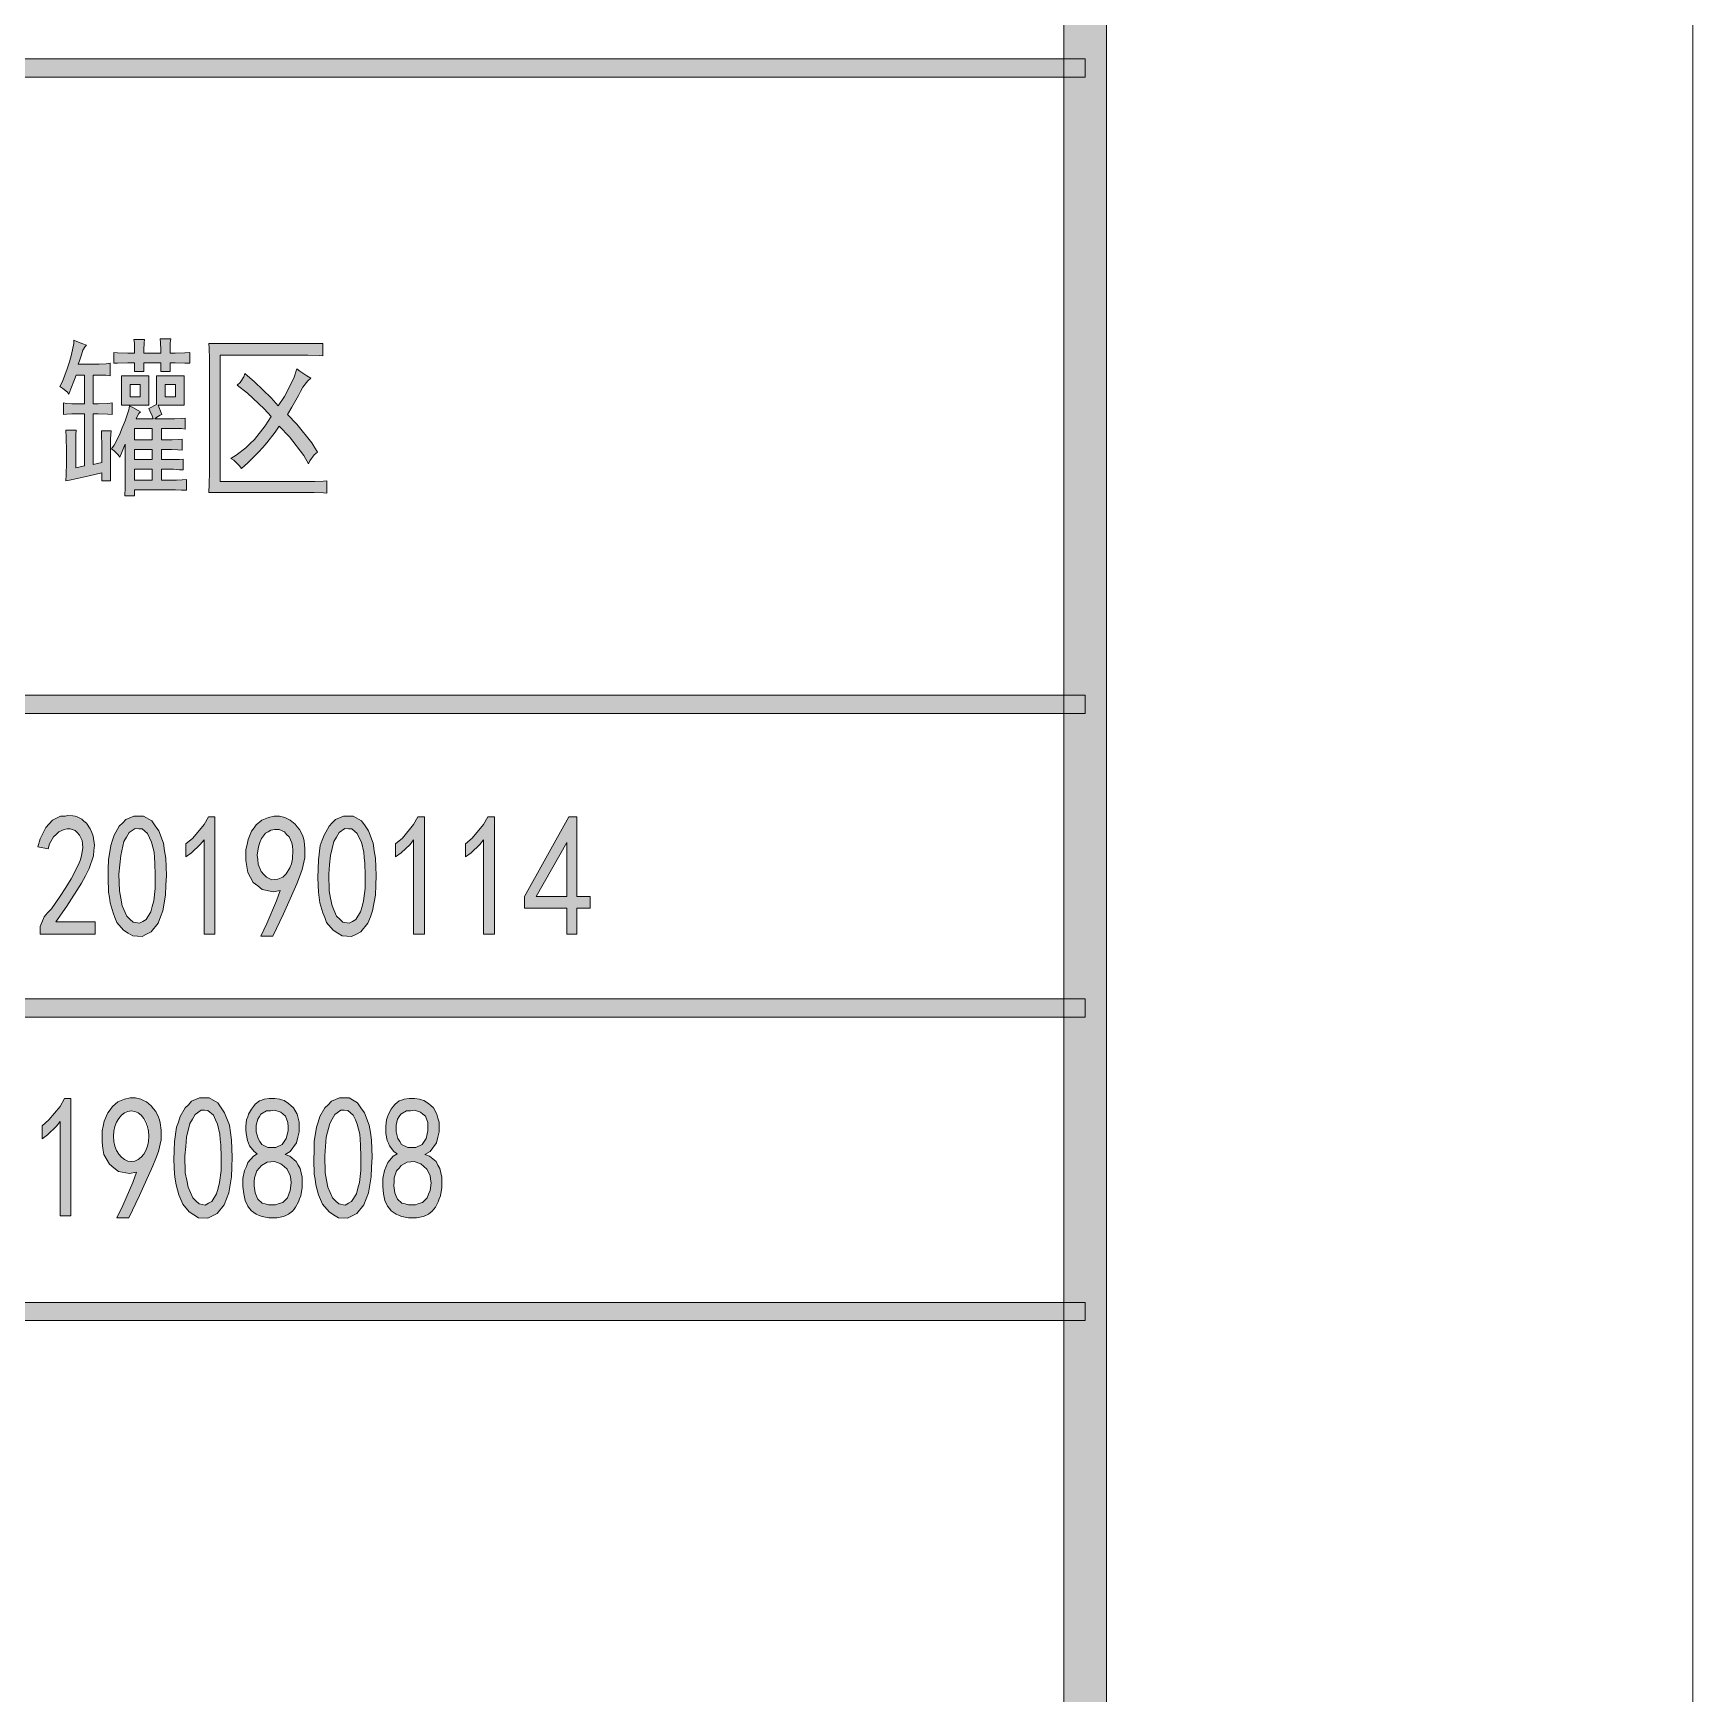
# Model space of a CAD drawing. Header units: millimetres. Extents: x 0 to 586, y 0 to 414.
# Drawn here: x 558.71 to 585.63, y 30.34 to 57.27 of the extents above; entities that cross this region are included whole.
import ezdxf

# ---------------------------------------------------------------- set-up
doc = ezdxf.new("R2010")
doc.units = ezdxf.units.MM

msp = doc.modelspace()

# ---------------------------------------------------------------- hatches: boundary and pattern name
h = msp.add_hatch(color=0)
h.dxf.hatch_style = 2
h.paths.add_polyline_path([(576.117861, 9.514417), (575.429944, 10.205861), (575.429944, 403.877639), (576.117861, 404.569083)])
h = msp.add_hatch(color=0)
h.dxf.hatch_style = 2
h.paths.add_polyline_path([(541.390417, 56.560861), (541.390417, 56.857194), (575.772139, 56.857194), (575.772139, 56.560861)])
h = msp.add_hatch(color=0)
h.dxf.hatch_style = 2
h.paths.add_polyline_path([(559.960639, 50.013306), (559.819528, 50.013306), (559.819528, 50.143833), (559.614917, 50.094444), (559.322111, 50.027417), (559.233917, 50.013306), (559.240972, 50.112083), (559.2445, 50.306111), (559.2445, 50.397833), (559.2445, 50.500139), (559.240972, 50.715333), (559.233917, 50.83175), (559.40325, 50.83175), (559.399722, 50.761194), (559.396194, 50.6095), (559.396194, 50.531889), (559.396194, 50.221444), (559.537306, 50.256722), (559.537306, 51.096333), (559.367972, 51.096333), (559.332694, 51.096333), (559.248028, 51.092806), (559.198639, 51.08575), (559.198639, 51.27625), (559.248028, 51.269194), (559.332694, 51.262139), (559.367972, 51.262139), (559.537306, 51.262139), (559.537306, 51.727806), (559.40325, 51.727806), (559.378556, 51.65725), (559.318583, 51.502028), (559.286833, 51.417361), (559.262139, 51.452639), (559.188056, 51.512611), (559.138667, 51.540833), (559.181, 51.621972), (559.258611, 51.826583), (559.293889, 51.943), (559.325639, 52.062944), (559.364444, 52.239333), (559.367972, 52.29225), (559.413833, 52.271083), (559.512611, 52.232278), (559.572583, 52.214639), (559.551417, 52.193472), (559.512611, 52.1335), (559.502028, 52.094694), (559.487917, 52.055889), (559.456167, 51.960639), (559.438528, 51.904194), (559.724278, 51.904194), (559.777194, 51.904194), (559.890083, 51.91125), (559.953583, 51.918306), (559.953583, 51.717222), (559.886556, 51.724278), (559.748972, 51.727806), (559.678417, 51.727806), (559.678417, 51.262139), (559.759556, 51.262139), (559.914778, 51.269194), (559.988861, 51.27625), (559.988861, 51.08575), (559.914778, 51.092806), (559.759556, 51.096333), (559.678417, 51.096333), (559.678417, 50.277889), (559.819528, 50.309639), (559.819528, 50.542472), (559.819528, 50.6095), (559.816, 50.747083), (559.812472, 50.821167), (559.971222, 50.821167), (559.960639, 50.697694)])
h = msp.add_hatch(color=0)
h.dxf.hatch_style = 2
h.paths.add_polyline_path([(560.937833, 52.316944), (560.930778, 52.253444), (560.92725, 52.137028), (560.92725, 52.084111), (561.008389, 52.084111), (561.167139, 52.087639), (561.248278, 52.094694), (561.248278, 51.918306), (561.167139, 51.921833), (561.008389, 51.928889), (560.92725, 51.928889), (560.92725, 51.78425), (560.775556, 51.78425), (560.775556, 51.928889), (560.503917, 51.928889), (560.503917, 51.78425), (560.352222, 51.78425), (560.352222, 51.928889), (560.239333, 51.928889), (560.073528, 51.921833), (560.013556, 51.918306), (560.013556, 52.094694), (560.073528, 52.087639), (560.239333, 52.084111), (560.352222, 52.084111), (560.352222, 52.137028), (560.348694, 52.249917), (560.341639, 52.306361), (560.510972, 52.306361), (560.507444, 52.249917), (560.503917, 52.137028), (560.503917, 52.084111), (560.775556, 52.084111), (560.775556, 52.137028), (560.772028, 52.253444), (560.7685, 52.316944)])
h = msp.add_hatch(color=0)
h.dxf.hatch_style = 2
h.paths.add_polyline_path([(563.407278, 52.03825), (563.343778, 52.045306), (563.163861, 52.048833), (563.0545, 52.048833), (561.742167, 52.048833), (561.742167, 49.999194), (563.188556, 49.999194), (563.27675, 49.999194), (563.417861, 50.00625), (563.470778, 50.013306), (563.470778, 49.812222), (563.414333, 49.819278), (563.262639, 49.822806), (563.170917, 49.822806), (561.555194, 49.822806), (561.56225, 49.956861), (561.565778, 50.150889), (561.565778, 50.210861), (561.565778, 51.893611), (561.565778, 51.988861), (561.56225, 52.161722), (561.555194, 52.239333), (563.407278, 52.239333)])
h = msp.add_hatch(color=0)
h.dxf.hatch_style = 2
h.paths.add_polyline_path([(562.140806, 51.7525), (562.296028, 51.618444), (562.567667, 51.357389), (562.680556, 51.230389), (562.782861, 51.378556), (562.934556, 51.678417), (562.983944, 51.830111), (563.033333, 51.791306), (563.146222, 51.713694), (563.21325, 51.674889), (563.163861, 51.636083), (563.079194, 51.53025), (563.043917, 51.463222), (563.008639, 51.396194), (562.902806, 51.209222), (562.83225, 51.08575), (562.983944, 50.930528), (563.227361, 50.627139), (563.319083, 50.475444), (563.266167, 50.433111), (563.192083, 50.337861), (563.170917, 50.288472), (563.096833, 50.422528), (562.864, 50.725917), (562.698194, 50.898778), (562.634694, 50.803528), (562.497111, 50.630667), (562.430083, 50.553056), (562.359528, 50.475444), (562.190194, 50.306111), (562.087889, 50.210861), (562.049083, 50.26025), (561.960889, 50.344917), (561.9115, 50.376667), (561.999694, 50.426056), (562.158444, 50.546), (562.229, 50.616556), (562.299556, 50.683583), (562.468889, 50.902306), (562.567667, 51.054), (562.454778, 51.181), (562.183139, 51.435), (562.017333, 51.562), (562.063194, 51.607861), (562.123167, 51.699583)])
h = msp.add_hatch(color=0)
h.paths.add_polyline_path([(559.978278, 50.531889), (560.020611, 50.588333), (560.105278, 50.757667), (560.151139, 50.870556), (560.200528, 50.983444), (560.256972, 51.163361), (560.271083, 51.230389), (560.320472, 51.202167), (560.408667, 51.152778), (560.447472, 51.131611), (560.422778, 51.103389), (560.3875, 51.046944), (560.376917, 51.018722), (560.652083, 51.018722), (560.634444, 51.064583), (560.599167, 51.145722), (560.581528, 51.184528), (560.705, 51.251556), (560.705, 51.717222), (561.156556, 51.717222), (561.156556, 51.240972), (560.733222, 51.240972), (560.793194, 51.08575), (560.7685, 51.075167), (560.712056, 51.043417), (560.680306, 51.018722), (560.955472, 51.018722), (560.997806, 51.018722), (561.110694, 51.025778), (561.174194, 51.029306), (561.174194, 50.852917), (561.110694, 50.859972), (560.997806, 50.8635), (560.955472, 50.8635), (560.786139, 50.8635), (560.786139, 50.676528), (560.920194, 50.676528), (560.962528, 50.676528), (561.064833, 50.683583), (561.121278, 50.687111), (561.121278, 50.510722), (561.050722, 50.51425), (560.948417, 50.521306), (560.920194, 50.521306), (560.786139, 50.521306), (560.786139, 50.3555), (560.937833, 50.3555), (560.980167, 50.3555), (561.082472, 50.359028), (561.138917, 50.366083), (561.138917, 50.189694), (561.082472, 50.193222), (560.980167, 50.200278), (560.937833, 50.200278), (560.786139, 50.200278), (560.786139, 50.023889), (561.008389, 50.023889), (561.029556, 50.023889), (561.121278, 50.027417), (561.191833, 50.034472), (561.191833, 49.858083), (561.110694, 49.861611), (561.015444, 49.868667), (560.352222, 49.868667), (560.352222, 49.769889), (560.193472, 49.769889), (560.197, 49.896889), (560.200528, 50.062694), (560.200528, 50.1015), (560.200528, 50.6095), (560.182889, 50.567167), (560.140556, 50.461333), (560.112333, 50.397833), (560.084111, 50.433111), (560.020611, 50.500139)])
h.paths.add_polyline_path([(560.634444, 50.676528), (560.634444, 50.8635), (560.352222, 50.8635), (560.352222, 50.676528)])
h.paths.add_polyline_path([(560.634444, 50.023889), (560.634444, 50.200278), (560.352222, 50.200278), (560.352222, 50.023889)])
h.paths.add_polyline_path([(560.634444, 50.3555), (560.634444, 50.521306), (560.352222, 50.521306), (560.352222, 50.3555)])
h.paths.add_polyline_path([(561.015444, 51.375028), (561.015444, 51.572583), (560.849639, 51.572583), (560.849639, 51.375028)])
h = msp.add_hatch(color=0)
h.paths.add_polyline_path([(560.581528, 51.240972), (560.140556, 51.240972), (560.140556, 51.717222), (560.581528, 51.717222)])
h.paths.add_polyline_path([(560.440417, 51.375028), (560.440417, 51.572583), (560.281667, 51.572583), (560.281667, 51.375028)])
h = msp.add_hatch(color=0)
h.dxf.hatch_style = 2
h.paths.add_polyline_path([(575.772139, 46.534917), (575.772139, 46.238583), (541.390417, 46.238583), (541.390417, 46.534917)])
h = msp.add_hatch(color=0)
h.dxf.hatch_style = 2
h.paths.add_polyline_path([(558.817639, 42.70375), (558.821167, 42.784889), (558.884667, 42.936583), (558.941111, 43.003611), (559.001083, 43.067111), (559.145722, 43.27525), (559.233917, 43.416361), (559.322111, 43.557472), (559.438528, 43.776194), (559.46675, 43.853806), (559.491444, 43.931417), (559.512611, 44.065472), (559.505556, 44.121917), (559.4985, 44.174833), (559.456167, 44.266556), (559.420889, 44.305361), (559.385611, 44.340639), (559.304472, 44.368861), (559.258611, 44.365333), (559.209222, 44.358278), (559.121028, 44.315944), (559.078694, 44.277139), (559.036361, 44.238333), (558.972861, 44.121917), (558.951694, 44.044306), (558.782361, 44.076056), (558.817639, 44.203056), (558.909361, 44.390028), (558.965806, 44.446472), (559.018722, 44.506444), (559.14925, 44.569944), (559.226861, 44.573472), (559.269194, 44.580528), (559.350333, 44.577), (559.385611, 44.569944), (559.420889, 44.562889), (559.494972, 44.524083), (559.53025, 44.492333), (559.569056, 44.460583), (559.632556, 44.368861), (559.65725, 44.308889), (559.678417, 44.248917), (559.699583, 44.10075), (559.692528, 44.016083), (559.685472, 43.931417), (559.614917, 43.723278), (559.554944, 43.606861), (559.491444, 43.486917), (559.251556, 43.112972), (559.075167, 42.858972), (559.713694, 42.858972), (559.713694, 42.657889), (558.817639, 42.657889)])
h = msp.add_hatch(color=0)
h.paths.add_polyline_path([(559.925361, 43.716222), (559.928889, 43.864389), (559.964167, 44.097222), (559.992389, 44.181889), (560.020611, 44.266556), (560.10175, 44.407667), (560.158194, 44.464111), (560.211111, 44.520556), (560.341639, 44.573472), (560.41925, 44.573472), (560.496861, 44.573472), (560.630917, 44.495861), (560.687361, 44.414722), (560.747333, 44.333583), (560.821417, 44.1325), (560.839056, 44.009028), (560.856694, 43.889083), (560.867278, 43.610389), (560.860222, 43.451639), (560.853167, 43.292889), (560.810833, 43.035361), (560.772028, 42.936583), (560.733222, 42.837806), (560.620333, 42.696694), (560.54625, 42.657889), (560.472167, 42.619083), (560.320472, 42.629667), (560.246389, 42.675528), (560.168778, 42.721389), (560.062944, 42.848389), (560.031194, 42.926), (560.002972, 43.003611), (559.957111, 43.165889), (559.943, 43.250556), (559.928889, 43.33875), (559.921833, 43.571583)])
h.paths.add_polyline_path([(560.112333, 43.78325), (560.098222, 43.631556), (560.108806, 43.359917), (560.129972, 43.239972), (560.151139, 43.120028), (560.225222, 42.950694), (560.274611, 42.901306), (560.327528, 42.851917), (560.429833, 42.834278), (560.48275, 42.8625), (560.539194, 42.89425), (560.613278, 43.017722), (560.637972, 43.105917), (560.662667, 43.197639), (560.687361, 43.398722), (560.687361, 43.504556), (560.687361, 43.613917), (560.680306, 43.811472), (560.67325, 43.899667), (560.669722, 43.987861), (560.627389, 44.150139), (560.595639, 44.220694), (560.560361, 44.29125), (560.472167, 44.368861), (560.41925, 44.368861), (560.362806, 44.372389), (560.264028, 44.305361), (560.221694, 44.231278), (560.179361, 44.160722), (560.126444, 43.934944)])
h = msp.add_hatch(color=0)
h.dxf.hatch_style = 2
h.paths.add_polyline_path([(561.477583, 44.188944), (561.417611, 44.114861), (561.272972, 43.977278), (561.184778, 43.91025), (561.184778, 44.121917), (561.294139, 44.213639), (561.477583, 44.435889), (561.548139, 44.562889), (561.653972, 44.562889), (561.653972, 42.657889), (561.477583, 42.657889)])
h = msp.add_hatch(color=0)
h.paths.add_polyline_path([(562.398333, 42.626139), (562.497111, 42.83075), (562.655861, 43.201167), (562.715833, 43.366972), (562.606472, 43.345806), (562.423028, 43.381083), (562.348944, 43.441056), (562.274861, 43.4975), (562.186667, 43.65625), (562.172556, 43.755028), (562.158444, 43.853806), (562.158444, 44.033722), (562.176083, 44.114861), (562.193722, 44.196), (562.250167, 44.330056), (562.288972, 44.382972), (562.32425, 44.432361), (562.415972, 44.509972), (562.468889, 44.531139), (562.521806, 44.552306), (562.617056, 44.573472), (562.659389, 44.573472), (562.701722, 44.573472), (562.786389, 44.552306), (562.83225, 44.531139), (562.878111, 44.509972), (562.955722, 44.442944), (562.991, 44.397083), (563.026278, 44.35475), (563.075667, 44.263028), (563.089778, 44.213639), (563.103889, 44.167778), (563.114472, 44.047833), (563.114472, 43.970222), (563.114472, 43.896139), (563.072139, 43.705639), (563.026278, 43.589222), (562.983944, 43.472806), (562.765222, 42.9895), (562.592361, 42.626139)])
h.paths.add_polyline_path([(562.348944, 43.867917), (562.356, 43.793833), (562.405389, 43.673889), (562.447722, 43.628028), (562.490056, 43.582167), (562.57825, 43.539833), (562.627639, 43.543361), (562.677028, 43.550417), (562.754639, 43.582167), (562.782861, 43.610389), (562.811083, 43.638611), (562.867528, 43.733861), (562.89575, 43.800889), (562.913389, 43.882028), (562.920444, 44.023139), (562.913389, 44.083111), (562.902806, 44.139556), (562.856944, 44.238333), (562.818139, 44.277139), (562.782861, 44.315944), (562.698194, 44.35475), (562.655861, 44.35475), (562.627639, 44.358278), (562.560611, 44.344167), (562.518278, 44.319472), (562.475944, 44.298306), (562.408917, 44.210111), (562.384222, 44.143083), (562.359528, 44.076056), (562.341889, 43.938472)])
h = msp.add_hatch(color=0)
h.paths.add_polyline_path([(563.329667, 43.716222), (563.333194, 43.864389), (563.364944, 44.097222), (563.396694, 44.181889), (563.424917, 44.266556), (563.506056, 44.407667), (563.558972, 44.464111), (563.611889, 44.520556), (563.742417, 44.573472), (563.820028, 44.573472), (563.897639, 44.573472), (564.031694, 44.495861), (564.091667, 44.414722), (564.148111, 44.333583), (564.222194, 44.1325), (564.239833, 44.009028), (564.257472, 43.889083), (564.271583, 43.610389), (564.264528, 43.451639), (564.257472, 43.292889), (564.211611, 43.035361), (564.176333, 42.936583), (564.137528, 42.837806), (564.024639, 42.696694), (563.950556, 42.657889), (563.872944, 42.619083), (563.72125, 42.629667), (563.647167, 42.675528), (563.573083, 42.721389), (563.46725, 42.848389), (563.4355, 42.926), (563.40375, 43.003611), (563.357889, 43.165889), (563.347306, 43.250556), (563.333194, 43.33875), (563.322611, 43.571583)])
h.paths.add_polyline_path([(563.513111, 43.78325), (563.502528, 43.631556), (563.509583, 43.359917), (563.53075, 43.239972), (563.555444, 43.120028), (563.626, 42.950694), (563.678917, 42.901306), (563.728306, 42.851917), (563.834139, 42.834278), (563.887056, 42.8625), (563.939972, 42.89425), (564.017583, 43.017722), (564.042278, 43.105917), (564.066972, 43.197639), (564.091667, 43.398722), (564.091667, 43.504556), (564.091667, 43.613917), (564.084611, 43.811472), (564.077556, 43.899667), (564.0705, 43.987861), (564.031694, 44.150139), (563.996417, 44.220694), (563.964667, 44.29125), (563.876472, 44.368861), (563.820028, 44.368861), (563.763583, 44.372389), (563.668333, 44.305361), (563.626, 44.231278), (563.583667, 44.160722), (563.527222, 43.934944)])
h = msp.add_hatch(color=0)
h.dxf.hatch_style = 2
h.paths.add_polyline_path([(564.878361, 44.188944), (564.821917, 44.114861), (564.67375, 43.977278), (564.585556, 43.91025), (564.585556, 44.121917), (564.698444, 44.213639), (564.878361, 44.435889), (564.948917, 44.562889), (565.05475, 44.562889), (565.05475, 42.657889), (564.878361, 42.657889)])
h = msp.add_hatch(color=0)
h.dxf.hatch_style = 2
h.paths.add_polyline_path([(566.014306, 44.188944), (565.954333, 44.114861), (565.809694, 43.977278), (565.7215, 43.91025), (565.7215, 44.121917), (565.830861, 44.213639), (566.014306, 44.435889), (566.084861, 44.562889), (566.190694, 44.562889), (566.190694, 42.657889), (566.014306, 42.657889)])
h = msp.add_hatch(color=0)
h.paths.add_polyline_path([(567.361917, 43.081222), (566.677528, 43.081222), (566.677528, 43.268194), (567.397194, 44.562889), (567.527722, 44.562889), (567.527722, 43.268194), (567.742917, 43.268194), (567.742917, 43.081222), (567.527722, 43.081222), (567.527722, 42.657889), (567.361917, 42.657889)])
h.paths.add_polyline_path([(567.361917, 43.268194), (567.361917, 44.143083), (566.8645, 43.268194)])
h = msp.add_hatch(color=0)
h.dxf.hatch_style = 2
h.paths.add_polyline_path([(575.772139, 41.610139), (575.772139, 41.313806), (541.390417, 41.313806), (541.390417, 41.610139)])
h = msp.add_hatch(color=0)
h.dxf.hatch_style = 2
h.paths.add_polyline_path([(559.142194, 39.616944), (559.08575, 39.542861), (558.937583, 39.405278), (558.849389, 39.33825), (558.849389, 39.549917), (558.962278, 39.645167), (559.142194, 39.863889), (559.21275, 39.994417), (559.318583, 39.994417), (559.318583, 38.089417), (559.142194, 38.089417)])
h = msp.add_hatch(color=0)
h.paths.add_polyline_path([(560.062944, 38.054139), (560.161722, 38.25875), (560.320472, 38.629167), (560.383972, 38.7985), (560.271083, 38.773806), (560.087639, 38.809083), (560.013556, 38.869056), (559.943, 38.9255), (559.854806, 39.08425), (559.837167, 39.183028), (559.823056, 39.285333), (559.823056, 39.46525), (559.840694, 39.542861), (559.858333, 39.624), (559.914778, 39.758056), (559.953583, 39.810972), (559.992389, 39.863889), (560.080583, 39.937972), (560.1335, 39.959139), (560.186417, 39.980306), (560.281667, 40.005), (560.324, 40.005), (560.366333, 40.005), (560.454528, 39.980306), (560.496861, 39.959139), (560.542722, 39.937972), (560.620333, 39.870944), (560.659139, 39.825083), (560.694417, 39.78275), (560.740278, 39.691028), (560.754389, 39.645167), (560.7685, 39.595778), (560.782611, 39.475833), (560.782611, 39.40175), (560.782611, 39.324139), (560.73675, 39.133639), (560.694417, 39.017222), (560.648556, 38.900806), (560.429833, 38.421028), (560.256972, 38.054139)])
h.paths.add_polyline_path([(560.013556, 39.295917), (560.020611, 39.221833), (560.07, 39.105417), (560.112333, 39.056028), (560.154667, 39.010167), (560.246389, 38.967833), (560.295778, 38.974889), (560.341639, 38.978417), (560.41925, 39.013694), (560.447472, 39.041917), (560.479222, 39.066611), (560.532139, 39.161861), (560.560361, 39.228889), (560.578, 39.313556), (560.585056, 39.454667), (560.578, 39.511111), (560.567417, 39.571083), (560.521556, 39.666333), (560.486278, 39.705139), (560.447472, 39.743944), (560.366333, 39.78275), (560.320472, 39.78275), (560.295778, 39.789806), (560.225222, 39.772167), (560.182889, 39.751), (560.140556, 39.726306), (560.073528, 39.638111), (560.048833, 39.571083), (560.027667, 39.504056), (560.010028, 39.366472)])
h = msp.add_hatch(color=0)
h.paths.add_polyline_path([(560.994278, 39.144222), (560.997806, 39.292389), (561.033083, 39.525222), (561.061306, 39.609889), (561.089528, 39.698083), (561.170667, 39.839194), (561.223583, 39.892111), (561.2765, 39.948556), (561.407028, 40.005), (561.484639, 40.005), (561.56225, 40.005), (561.699833, 39.923861), (561.756278, 39.842722), (561.812722, 39.761583), (561.890333, 39.5605), (561.907972, 39.440556), (561.925611, 39.317083), (561.936194, 39.038389), (561.929139, 38.879639), (561.922083, 38.720889), (561.87975, 38.463361), (561.840944, 38.364583), (561.802139, 38.265806), (561.68925, 38.128222), (561.615167, 38.089417), (561.537556, 38.050611), (561.389389, 38.057667), (561.311778, 38.103528), (561.237694, 38.152917), (561.131861, 38.276389), (561.100111, 38.354), (561.068361, 38.431611), (561.026028, 38.593889), (561.011917, 38.682083), (560.997806, 38.76675), (560.99075, 38.999583)])
h.paths.add_polyline_path([(561.18125, 39.21125), (561.167139, 39.059556), (561.174194, 38.787917), (561.198889, 38.667972), (561.220056, 38.551556), (561.294139, 38.382222), (561.343528, 38.332833), (561.396444, 38.283444), (561.49875, 38.262278), (561.551667, 38.294028), (561.604583, 38.32225), (561.682194, 38.445722), (561.706889, 38.537444), (561.731583, 38.629167), (561.756278, 38.826722), (561.756278, 38.936083), (561.756278, 39.041917), (561.749222, 39.239472), (561.742167, 39.327667), (561.735111, 39.415861), (561.696306, 39.578139), (561.664556, 39.648694), (561.629278, 39.722778), (561.541083, 39.796861), (561.484639, 39.800389), (561.431722, 39.800389), (561.332944, 39.733361), (561.290611, 39.659278), (561.248278, 39.588722), (561.191833, 39.362944)])
h = msp.add_hatch(color=0)
h.paths.add_polyline_path([(562.109056, 38.629167), (562.109056, 38.696194), (562.137278, 38.826722), (562.1655, 38.890222), (562.190194, 38.953722), (562.278389, 39.056028), (562.341889, 39.094833), (562.288972, 39.133639), (562.218417, 39.221833), (562.200778, 39.267694), (562.183139, 39.313556), (562.161972, 39.422917), (562.158444, 39.482889), (562.158444, 39.542861), (562.169028, 39.648694), (562.186667, 39.694556), (562.200778, 39.736889), (562.246639, 39.821556), (562.278389, 39.860361), (562.310139, 39.899167), (562.377167, 39.952083), (562.415972, 39.966194), (562.454778, 39.980306), (562.535917, 39.994417), (562.581778, 39.994417), (562.624111, 39.994417), (562.70525, 39.980306), (562.740528, 39.969722), (562.775806, 39.959139), (562.849889, 39.913278), (562.888694, 39.878), (562.931028, 39.839194), (562.987472, 39.736889), (563.005111, 39.673389), (563.02275, 39.606361), (563.02275, 39.451139), (563.001583, 39.362944), (562.980417, 39.27475), (562.878111, 39.133639), (562.793444, 39.08425), (562.867528, 39.056028), (562.973361, 38.971361), (563.005111, 38.911389), (563.036861, 38.854944), (563.068611, 38.713833), (563.068611, 38.629167), (563.068611, 38.548028), (563.047444, 38.413972), (563.026278, 38.364583), (563.008639, 38.315194), (562.962778, 38.230528), (562.938083, 38.198778), (562.913389, 38.167028), (562.849889, 38.114111), (562.807556, 38.092944), (562.765222, 38.075306), (562.659389, 38.054139), (562.592361, 38.054139), (562.528861, 38.054139), (562.4195, 38.075306), (562.373639, 38.092944), (562.32425, 38.114111), (562.246639, 38.170556), (562.218417, 38.209361), (562.186667, 38.248167), (562.144333, 38.339889), (562.13375, 38.392806), (562.123167, 38.445722), (562.109056, 38.565667)])
h.paths.add_polyline_path([(562.2925, 38.643278), (562.288972, 38.57625), (562.306611, 38.459833), (562.327778, 38.410444), (562.348944, 38.357528), (562.4195, 38.294028), (562.472417, 38.283444), (562.525333, 38.269333), (562.638222, 38.269333), (562.694667, 38.286972), (562.754639, 38.304611), (562.83225, 38.382222), (562.853417, 38.442194), (562.878111, 38.502167), (562.892222, 38.625639), (562.885167, 38.685611), (562.878111, 38.745583), (562.825194, 38.847889), (562.775806, 38.890222), (562.726417, 38.932556), (562.620583, 38.967833), (562.564139, 38.964306), (562.504167, 38.95725), (562.408917, 38.907861), (562.373639, 38.862), (562.334833, 38.819667), (562.296028, 38.706778)])
h.paths.add_polyline_path([(562.32425, 39.504056), (562.32425, 39.451139), (562.356, 39.345306), (562.384222, 39.295917), (562.415972, 39.246528), (562.51475, 39.197139), (562.581778, 39.197139), (562.645278, 39.197139), (562.747583, 39.246528), (562.779333, 39.295917), (562.811083, 39.345306), (562.842833, 39.46525), (562.842833, 39.532278), (562.839306, 39.602833), (562.8005, 39.705139), (562.761694, 39.736889), (562.722889, 39.772167), (562.620583, 39.800389), (562.557083, 39.793333), (562.493583, 39.789806), (562.401861, 39.740417), (562.377167, 39.698083), (562.348944, 39.659278), (562.32425, 39.5605)])
h = msp.add_hatch(color=0)
h.paths.add_polyline_path([(563.262639, 39.144222), (563.266167, 39.292389), (563.301444, 39.525222), (563.329667, 39.609889), (563.357889, 39.698083), (563.439028, 39.839194), (563.491944, 39.892111), (563.544861, 39.948556), (563.675389, 40.005), (563.753, 40.005), (563.830611, 40.005), (563.968194, 39.923861), (564.024639, 39.842722), (564.081083, 39.761583), (564.158694, 39.5605), (564.176333, 39.440556), (564.193972, 39.317083), (564.204556, 39.038389), (564.1975, 38.879639), (564.190444, 38.720889), (564.148111, 38.463361), (564.109306, 38.364583), (564.0705, 38.265806), (563.957611, 38.128222), (563.883528, 38.089417), (563.805917, 38.050611), (563.65775, 38.057667), (563.580139, 38.103528), (563.506056, 38.152917), (563.400222, 38.276389), (563.368472, 38.354), (563.336722, 38.431611), (563.294389, 38.593889), (563.280278, 38.682083), (563.266167, 38.76675), (563.259111, 38.999583)])
h.paths.add_polyline_path([(563.449611, 39.21125), (563.4355, 39.059556), (563.442556, 38.787917), (563.46725, 38.667972), (563.488417, 38.551556), (563.5625, 38.382222), (563.611889, 38.332833), (563.664806, 38.283444), (563.767111, 38.262278), (563.820028, 38.294028), (563.872944, 38.32225), (563.950556, 38.445722), (563.97525, 38.537444), (563.999944, 38.629167), (564.024639, 38.826722), (564.024639, 38.936083), (564.024639, 39.041917), (564.017583, 39.239472), (564.010528, 39.327667), (564.003472, 39.415861), (563.964667, 39.578139), (563.932917, 39.648694), (563.897639, 39.722778), (563.809444, 39.796861), (563.753, 39.800389), (563.700083, 39.800389), (563.601306, 39.733361), (563.558972, 39.659278), (563.516639, 39.588722), (563.460194, 39.362944)])
h = msp.add_hatch(color=0)
h.paths.add_polyline_path([(564.377417, 38.629167), (564.377417, 38.696194), (564.405639, 38.826722), (564.433861, 38.890222), (564.458556, 38.953722), (564.54675, 39.056028), (564.61025, 39.094833), (564.557333, 39.133639), (564.486778, 39.221833), (564.469139, 39.267694), (564.4515, 39.313556), (564.430333, 39.422917), (564.426806, 39.482889), (564.426806, 39.542861), (564.437389, 39.648694), (564.455028, 39.694556), (564.469139, 39.736889), (564.515, 39.821556), (564.54675, 39.860361), (564.5785, 39.899167), (564.645528, 39.952083), (564.684333, 39.966194), (564.723139, 39.980306), (564.804278, 39.994417), (564.850139, 39.994417), (564.892472, 39.994417), (564.973611, 39.980306), (565.008889, 39.969722), (565.044167, 39.959139), (565.11825, 39.913278), (565.157056, 39.878), (565.199389, 39.839194), (565.255833, 39.736889), (565.273472, 39.673389), (565.291111, 39.606361), (565.291111, 39.451139), (565.269944, 39.362944), (565.248778, 39.27475), (565.146472, 39.133639), (565.061806, 39.08425), (565.135889, 39.056028), (565.241722, 38.971361), (565.273472, 38.911389), (565.305222, 38.854944), (565.336972, 38.713833), (565.336972, 38.629167), (565.336972, 38.548028), (565.315806, 38.413972), (565.294639, 38.364583), (565.277, 38.315194), (565.231139, 38.230528), (565.206444, 38.198778), (565.18175, 38.167028), (565.11825, 38.114111), (565.075917, 38.092944), (565.033583, 38.075306), (564.92775, 38.054139), (564.860722, 38.054139), (564.797222, 38.054139), (564.687861, 38.075306), (564.642, 38.092944), (564.592611, 38.114111), (564.515, 38.170556), (564.486778, 38.209361), (564.455028, 38.248167), (564.412694, 38.339889), (564.402111, 38.392806), (564.391528, 38.445722), (564.377417, 38.565667)])
h.paths.add_polyline_path([(564.560861, 38.643278), (564.557333, 38.57625), (564.574972, 38.459833), (564.596139, 38.410444), (564.617306, 38.357528), (564.687861, 38.294028), (564.740778, 38.283444), (564.797222, 38.269333), (564.906583, 38.269333), (564.963028, 38.286972), (565.023, 38.304611), (565.100611, 38.382222), (565.121778, 38.442194), (565.146472, 38.502167), (565.160583, 38.625639), (565.153528, 38.685611), (565.146472, 38.745583), (565.093556, 38.847889), (565.044167, 38.890222), (564.994778, 38.932556), (564.888944, 38.967833), (564.8325, 38.964306), (564.772528, 38.95725), (564.677278, 38.907861), (564.642, 38.862), (564.603194, 38.819667), (564.564389, 38.706778)])
h.paths.add_polyline_path([(564.592611, 39.504056), (564.592611, 39.451139), (564.624361, 39.345306), (564.652583, 39.295917), (564.684333, 39.246528), (564.783111, 39.197139), (564.850139, 39.197139), (564.913639, 39.197139), (565.015944, 39.246528), (565.047694, 39.295917), (565.082972, 39.345306), (565.111194, 39.46525), (565.111194, 39.532278), (565.107667, 39.602833), (565.068861, 39.705139), (565.030056, 39.736889), (564.99125, 39.772167), (564.892472, 39.800389), (564.825444, 39.793333), (564.761944, 39.789806), (564.670222, 39.740417), (564.645528, 39.698083), (564.617306, 39.659278), (564.592611, 39.5605)])
h = msp.add_hatch(color=0)
h.dxf.hatch_style = 2
h.paths.add_polyline_path([(575.772139, 36.681833), (575.772139, 36.389028), (541.390417, 36.389028), (541.390417, 36.681833)])

# ---------------------------------------------------------------- linework, layer by layer
at = {"color": 0, "lineweight": 0}
for points in [[(0, 0), (585.632278, 0), (585.632278, 414.0835), (0, 414.0835)], [(576.117861, 9.514417), (575.429944, 10.205861), (575.429944, 403.877639), (576.117861, 404.569083)], [(541.390417, 56.560861), (541.390417, 56.857194), (575.772139, 56.857194), (575.772139, 56.560861)], [(559.960639, 50.013306), (559.819528, 50.013306), (559.819528, 50.143833), (559.614917, 50.094444), (559.322111, 50.027417), (559.233917, 50.013306), (559.240972, 50.112083), (559.2445, 50.306111), (559.2445, 50.397833), (559.2445, 50.500139), (559.240972, 50.715333), (559.233917, 50.83175), (559.40325, 50.83175), (559.399722, 50.761194), (559.396194, 50.6095), (559.396194, 50.531889), (559.396194, 50.221444), (559.537306, 50.256722), (559.537306, 51.096333), (559.367972, 51.096333), (559.332694, 51.096333), (559.248028, 51.092806), (559.198639, 51.08575), (559.198639, 51.27625), (559.248028, 51.269194), (559.332694, 51.262139), (559.367972, 51.262139), (559.537306, 51.262139), (559.537306, 51.727806), (559.40325, 51.727806), (559.378556, 51.65725), (559.318583, 51.502028), (559.286833, 51.417361), (559.262139, 51.452639), (559.188056, 51.512611), (559.138667, 51.540833), (559.181, 51.621972), (559.258611, 51.826583), (559.293889, 51.943), (559.325639, 52.062944), (559.364444, 52.239333), (559.367972, 52.29225), (559.413833, 52.271083), (559.512611, 52.232278), (559.572583, 52.214639), (559.551417, 52.193472), (559.512611, 52.1335), (559.502028, 52.094694), (559.487917, 52.055889), (559.456167, 51.960639), (559.438528, 51.904194), (559.724278, 51.904194), (559.777194, 51.904194), (559.890083, 51.91125), (559.953583, 51.918306), (559.953583, 51.717222), (559.886556, 51.724278), (559.748972, 51.727806), (559.678417, 51.727806), (559.678417, 51.262139), (559.759556, 51.262139), (559.914778, 51.269194), (559.988861, 51.27625), (559.988861, 51.08575), (559.914778, 51.092806), (559.759556, 51.096333), (559.678417, 51.096333), (559.678417, 50.277889), (559.819528, 50.309639), (559.819528, 50.542472), (559.819528, 50.6095), (559.816, 50.747083), (559.812472, 50.821167), (559.971222, 50.821167), (559.960639, 50.697694)], [(560.937833, 52.316944), (560.930778, 52.253444), (560.92725, 52.137028), (560.92725, 52.084111), (561.008389, 52.084111), (561.167139, 52.087639), (561.248278, 52.094694), (561.248278, 51.918306), (561.167139, 51.921833), (561.008389, 51.928889), (560.92725, 51.928889), (560.92725, 51.78425), (560.775556, 51.78425), (560.775556, 51.928889), (560.503917, 51.928889), (560.503917, 51.78425), (560.352222, 51.78425), (560.352222, 51.928889), (560.239333, 51.928889), (560.073528, 51.921833), (560.013556, 51.918306), (560.013556, 52.094694), (560.073528, 52.087639), (560.239333, 52.084111), (560.352222, 52.084111), (560.352222, 52.137028), (560.348694, 52.249917), (560.341639, 52.306361), (560.510972, 52.306361), (560.507444, 52.249917), (560.503917, 52.137028), (560.503917, 52.084111), (560.775556, 52.084111), (560.775556, 52.137028), (560.772028, 52.253444), (560.7685, 52.316944)], [(563.407278, 52.03825), (563.343778, 52.045306), (563.163861, 52.048833), (563.0545, 52.048833), (561.742167, 52.048833), (561.742167, 49.999194), (563.188556, 49.999194), (563.27675, 49.999194), (563.417861, 50.00625), (563.470778, 50.013306), (563.470778, 49.812222), (563.414333, 49.819278), (563.262639, 49.822806), (563.170917, 49.822806), (561.555194, 49.822806), (561.56225, 49.956861), (561.565778, 50.150889), (561.565778, 50.210861), (561.565778, 51.893611), (561.565778, 51.988861), (561.56225, 52.161722), (561.555194, 52.239333), (563.407278, 52.239333)], [(562.140806, 51.7525), (562.296028, 51.618444), (562.567667, 51.357389), (562.680556, 51.230389), (562.782861, 51.378556), (562.934556, 51.678417), (562.983944, 51.830111), (563.033333, 51.791306), (563.146222, 51.713694), (563.21325, 51.674889), (563.163861, 51.636083), (563.079194, 51.53025), (563.043917, 51.463222), (563.008639, 51.396194), (562.902806, 51.209222), (562.83225, 51.08575), (562.983944, 50.930528), (563.227361, 50.627139), (563.319083, 50.475444), (563.266167, 50.433111), (563.192083, 50.337861), (563.170917, 50.288472), (563.096833, 50.422528), (562.864, 50.725917), (562.698194, 50.898778), (562.634694, 50.803528), (562.497111, 50.630667), (562.430083, 50.553056), (562.359528, 50.475444), (562.190194, 50.306111), (562.087889, 50.210861), (562.049083, 50.26025), (561.960889, 50.344917), (561.9115, 50.376667), (561.999694, 50.426056), (562.158444, 50.546), (562.229, 50.616556), (562.299556, 50.683583), (562.468889, 50.902306), (562.567667, 51.054), (562.454778, 51.181), (562.183139, 51.435), (562.017333, 51.562), (562.063194, 51.607861), (562.123167, 51.699583)], [(559.978278, 50.531889), (560.020611, 50.588333), (560.105278, 50.757667), (560.151139, 50.870556), (560.200528, 50.983444), (560.256972, 51.163361), (560.271083, 51.230389), (560.320472, 51.202167), (560.408667, 51.152778), (560.447472, 51.131611), (560.422778, 51.103389), (560.3875, 51.046944), (560.376917, 51.018722), (560.652083, 51.018722), (560.634444, 51.064583), (560.599167, 51.145722), (560.581528, 51.184528), (560.705, 51.251556), (560.705, 51.717222), (561.156556, 51.717222), (561.156556, 51.240972), (560.733222, 51.240972), (560.793194, 51.08575), (560.7685, 51.075167), (560.712056, 51.043417), (560.680306, 51.018722), (560.955472, 51.018722), (560.997806, 51.018722), (561.110694, 51.025778), (561.174194, 51.029306), (561.174194, 50.852917), (561.110694, 50.859972), (560.997806, 50.8635), (560.955472, 50.8635), (560.786139, 50.8635), (560.786139, 50.676528), (560.920194, 50.676528), (560.962528, 50.676528), (561.064833, 50.683583), (561.121278, 50.687111), (561.121278, 50.510722), (561.050722, 50.51425), (560.948417, 50.521306), (560.920194, 50.521306), (560.786139, 50.521306), (560.786139, 50.3555), (560.937833, 50.3555), (560.980167, 50.3555), (561.082472, 50.359028), (561.138917, 50.366083), (561.138917, 50.189694), (561.082472, 50.193222), (560.980167, 50.200278), (560.937833, 50.200278), (560.786139, 50.200278), (560.786139, 50.023889), (561.008389, 50.023889), (561.029556, 50.023889), (561.121278, 50.027417), (561.191833, 50.034472), (561.191833, 49.858083), (561.110694, 49.861611), (561.015444, 49.868667), (560.352222, 49.868667), (560.352222, 49.769889), (560.193472, 49.769889), (560.197, 49.896889), (560.200528, 50.062694), (560.200528, 50.1015), (560.200528, 50.6095), (560.182889, 50.567167), (560.140556, 50.461333), (560.112333, 50.397833), (560.084111, 50.433111), (560.020611, 50.500139)], [(560.581528, 51.240972), (560.140556, 51.240972), (560.140556, 51.717222), (560.581528, 51.717222)], [(560.440417, 51.375028), (560.440417, 51.572583), (560.281667, 51.572583), (560.281667, 51.375028)], [(561.015444, 51.375028), (561.015444, 51.572583), (560.849639, 51.572583), (560.849639, 51.375028)], [(560.634444, 50.676528), (560.634444, 50.8635), (560.352222, 50.8635), (560.352222, 50.676528)], [(560.634444, 50.3555), (560.634444, 50.521306), (560.352222, 50.521306), (560.352222, 50.3555)], [(560.634444, 50.023889), (560.634444, 50.200278), (560.352222, 50.200278), (560.352222, 50.023889)], [(575.772139, 46.534917), (575.772139, 46.238583), (541.390417, 46.238583), (541.390417, 46.534917)], [(558.817639, 42.70375), (558.821167, 42.784889), (558.884667, 42.936583), (558.941111, 43.003611), (559.001083, 43.067111), (559.145722, 43.27525), (559.233917, 43.416361), (559.322111, 43.557472), (559.438528, 43.776194), (559.46675, 43.853806), (559.491444, 43.931417), (559.512611, 44.065472), (559.505556, 44.121917), (559.4985, 44.174833), (559.456167, 44.266556), (559.420889, 44.305361), (559.385611, 44.340639), (559.304472, 44.368861), (559.258611, 44.365333), (559.209222, 44.358278), (559.121028, 44.315944), (559.078694, 44.277139), (559.036361, 44.238333), (558.972861, 44.121917), (558.951694, 44.044306), (558.782361, 44.076056), (558.817639, 44.203056), (558.909361, 44.390028), (558.965806, 44.446472), (559.018722, 44.506444), (559.14925, 44.569944), (559.226861, 44.573472), (559.269194, 44.580528), (559.350333, 44.577), (559.385611, 44.569944), (559.420889, 44.562889), (559.494972, 44.524083), (559.53025, 44.492333), (559.569056, 44.460583), (559.632556, 44.368861), (559.65725, 44.308889), (559.678417, 44.248917), (559.699583, 44.10075), (559.692528, 44.016083), (559.685472, 43.931417), (559.614917, 43.723278), (559.554944, 43.606861), (559.491444, 43.486917), (559.251556, 43.112972), (559.075167, 42.858972), (559.713694, 42.858972), (559.713694, 42.657889), (558.817639, 42.657889)], [(559.925361, 43.716222), (559.928889, 43.864389), (559.964167, 44.097222), (559.992389, 44.181889), (560.020611, 44.266556), (560.10175, 44.407667), (560.158194, 44.464111), (560.211111, 44.520556), (560.341639, 44.573472), (560.41925, 44.573472), (560.496861, 44.573472), (560.630917, 44.495861), (560.687361, 44.414722), (560.747333, 44.333583), (560.821417, 44.1325), (560.839056, 44.009028), (560.856694, 43.889083), (560.867278, 43.610389), (560.860222, 43.451639), (560.853167, 43.292889), (560.810833, 43.035361), (560.772028, 42.936583), (560.733222, 42.837806), (560.620333, 42.696694), (560.54625, 42.657889), (560.472167, 42.619083), (560.320472, 42.629667), (560.246389, 42.675528), (560.168778, 42.721389), (560.062944, 42.848389), (560.031194, 42.926), (560.002972, 43.003611), (559.957111, 43.165889), (559.943, 43.250556), (559.928889, 43.33875), (559.921833, 43.571583)], [(561.477583, 44.188944), (561.417611, 44.114861), (561.272972, 43.977278), (561.184778, 43.91025), (561.184778, 44.121917), (561.294139, 44.213639), (561.477583, 44.435889), (561.548139, 44.562889), (561.653972, 44.562889), (561.653972, 42.657889), (561.477583, 42.657889)], [(562.398333, 42.626139), (562.497111, 42.83075), (562.655861, 43.201167), (562.715833, 43.366972), (562.606472, 43.345806), (562.423028, 43.381083), (562.348944, 43.441056), (562.274861, 43.4975), (562.186667, 43.65625), (562.172556, 43.755028), (562.158444, 43.853806), (562.158444, 44.033722), (562.176083, 44.114861), (562.193722, 44.196), (562.250167, 44.330056), (562.288972, 44.382972), (562.32425, 44.432361), (562.415972, 44.509972), (562.468889, 44.531139), (562.521806, 44.552306), (562.617056, 44.573472), (562.659389, 44.573472), (562.701722, 44.573472), (562.786389, 44.552306), (562.83225, 44.531139), (562.878111, 44.509972), (562.955722, 44.442944), (562.991, 44.397083), (563.026278, 44.35475), (563.075667, 44.263028), (563.089778, 44.213639), (563.103889, 44.167778), (563.114472, 44.047833), (563.114472, 43.970222), (563.114472, 43.896139), (563.072139, 43.705639), (563.026278, 43.589222), (562.983944, 43.472806), (562.765222, 42.9895), (562.592361, 42.626139)], [(563.329667, 43.716222), (563.333194, 43.864389), (563.364944, 44.097222), (563.396694, 44.181889), (563.424917, 44.266556), (563.506056, 44.407667), (563.558972, 44.464111), (563.611889, 44.520556), (563.742417, 44.573472), (563.820028, 44.573472), (563.897639, 44.573472), (564.031694, 44.495861), (564.091667, 44.414722), (564.148111, 44.333583), (564.222194, 44.1325), (564.239833, 44.009028), (564.257472, 43.889083), (564.271583, 43.610389), (564.264528, 43.451639), (564.257472, 43.292889), (564.211611, 43.035361), (564.176333, 42.936583), (564.137528, 42.837806), (564.024639, 42.696694), (563.950556, 42.657889), (563.872944, 42.619083), (563.72125, 42.629667), (563.647167, 42.675528), (563.573083, 42.721389), (563.46725, 42.848389), (563.4355, 42.926), (563.40375, 43.003611), (563.357889, 43.165889), (563.347306, 43.250556), (563.333194, 43.33875), (563.322611, 43.571583)], [(564.878361, 44.188944), (564.821917, 44.114861), (564.67375, 43.977278), (564.585556, 43.91025), (564.585556, 44.121917), (564.698444, 44.213639), (564.878361, 44.435889), (564.948917, 44.562889), (565.05475, 44.562889), (565.05475, 42.657889), (564.878361, 42.657889)], [(566.014306, 44.188944), (565.954333, 44.114861), (565.809694, 43.977278), (565.7215, 43.91025), (565.7215, 44.121917), (565.830861, 44.213639), (566.014306, 44.435889), (566.084861, 44.562889), (566.190694, 44.562889), (566.190694, 42.657889), (566.014306, 42.657889)], [(567.361917, 43.081222), (566.677528, 43.081222), (566.677528, 43.268194), (567.397194, 44.562889), (567.527722, 44.562889), (567.527722, 43.268194), (567.742917, 43.268194), (567.742917, 43.081222), (567.527722, 43.081222), (567.527722, 42.657889), (567.361917, 42.657889)], [(560.112333, 43.78325), (560.098222, 43.631556), (560.108806, 43.359917), (560.129972, 43.239972), (560.151139, 43.120028), (560.225222, 42.950694), (560.274611, 42.901306), (560.327528, 42.851917), (560.429833, 42.834278), (560.48275, 42.8625), (560.539194, 42.89425), (560.613278, 43.017722), (560.637972, 43.105917), (560.662667, 43.197639), (560.687361, 43.398722), (560.687361, 43.504556), (560.687361, 43.613917), (560.680306, 43.811472), (560.67325, 43.899667), (560.669722, 43.987861), (560.627389, 44.150139), (560.595639, 44.220694), (560.560361, 44.29125), (560.472167, 44.368861), (560.41925, 44.368861), (560.362806, 44.372389), (560.264028, 44.305361), (560.221694, 44.231278), (560.179361, 44.160722), (560.126444, 43.934944)], [(562.348944, 43.867917), (562.356, 43.793833), (562.405389, 43.673889), (562.447722, 43.628028), (562.490056, 43.582167), (562.57825, 43.539833), (562.627639, 43.543361), (562.677028, 43.550417), (562.754639, 43.582167), (562.782861, 43.610389), (562.811083, 43.638611), (562.867528, 43.733861), (562.89575, 43.800889), (562.913389, 43.882028), (562.920444, 44.023139), (562.913389, 44.083111), (562.902806, 44.139556), (562.856944, 44.238333), (562.818139, 44.277139), (562.782861, 44.315944), (562.698194, 44.35475), (562.655861, 44.35475), (562.627639, 44.358278), (562.560611, 44.344167), (562.518278, 44.319472), (562.475944, 44.298306), (562.408917, 44.210111), (562.384222, 44.143083), (562.359528, 44.076056), (562.341889, 43.938472)], [(563.513111, 43.78325), (563.502528, 43.631556), (563.509583, 43.359917), (563.53075, 43.239972), (563.555444, 43.120028), (563.626, 42.950694), (563.678917, 42.901306), (563.728306, 42.851917), (563.834139, 42.834278), (563.887056, 42.8625), (563.939972, 42.89425), (564.017583, 43.017722), (564.042278, 43.105917), (564.066972, 43.197639), (564.091667, 43.398722), (564.091667, 43.504556), (564.091667, 43.613917), (564.084611, 43.811472), (564.077556, 43.899667), (564.0705, 43.987861), (564.031694, 44.150139), (563.996417, 44.220694), (563.964667, 44.29125), (563.876472, 44.368861), (563.820028, 44.368861), (563.763583, 44.372389), (563.668333, 44.305361), (563.626, 44.231278), (563.583667, 44.160722), (563.527222, 43.934944)], [(567.361917, 43.268194), (567.361917, 44.143083), (566.8645, 43.268194)], [(575.772139, 41.610139), (575.772139, 41.313806), (541.390417, 41.313806), (541.390417, 41.610139)], [(559.142194, 39.616944), (559.08575, 39.542861), (558.937583, 39.405278), (558.849389, 39.33825), (558.849389, 39.549917), (558.962278, 39.645167), (559.142194, 39.863889), (559.21275, 39.994417), (559.318583, 39.994417), (559.318583, 38.089417), (559.142194, 38.089417)], [(560.062944, 38.054139), (560.161722, 38.25875), (560.320472, 38.629167), (560.383972, 38.7985), (560.271083, 38.773806), (560.087639, 38.809083), (560.013556, 38.869056), (559.943, 38.9255), (559.854806, 39.08425), (559.837167, 39.183028), (559.823056, 39.285333), (559.823056, 39.46525), (559.840694, 39.542861), (559.858333, 39.624), (559.914778, 39.758056), (559.953583, 39.810972), (559.992389, 39.863889), (560.080583, 39.937972), (560.1335, 39.959139), (560.186417, 39.980306), (560.281667, 40.005), (560.324, 40.005), (560.366333, 40.005), (560.454528, 39.980306), (560.496861, 39.959139), (560.542722, 39.937972), (560.620333, 39.870944), (560.659139, 39.825083), (560.694417, 39.78275), (560.740278, 39.691028), (560.754389, 39.645167), (560.7685, 39.595778), (560.782611, 39.475833), (560.782611, 39.40175), (560.782611, 39.324139), (560.73675, 39.133639), (560.694417, 39.017222), (560.648556, 38.900806), (560.429833, 38.421028), (560.256972, 38.054139)], [(560.994278, 39.144222), (560.997806, 39.292389), (561.033083, 39.525222), (561.061306, 39.609889), (561.089528, 39.698083), (561.170667, 39.839194), (561.223583, 39.892111), (561.2765, 39.948556), (561.407028, 40.005), (561.484639, 40.005), (561.56225, 40.005), (561.699833, 39.923861), (561.756278, 39.842722), (561.812722, 39.761583), (561.890333, 39.5605), (561.907972, 39.440556), (561.925611, 39.317083), (561.936194, 39.038389), (561.929139, 38.879639), (561.922083, 38.720889), (561.87975, 38.463361), (561.840944, 38.364583), (561.802139, 38.265806), (561.68925, 38.128222), (561.615167, 38.089417), (561.537556, 38.050611), (561.389389, 38.057667), (561.311778, 38.103528), (561.237694, 38.152917), (561.131861, 38.276389), (561.100111, 38.354), (561.068361, 38.431611), (561.026028, 38.593889), (561.011917, 38.682083), (560.997806, 38.76675), (560.99075, 38.999583)], [(562.109056, 38.629167), (562.109056, 38.696194), (562.137278, 38.826722), (562.1655, 38.890222), (562.190194, 38.953722), (562.278389, 39.056028), (562.341889, 39.094833), (562.288972, 39.133639), (562.218417, 39.221833), (562.200778, 39.267694), (562.183139, 39.313556), (562.161972, 39.422917), (562.158444, 39.482889), (562.158444, 39.542861), (562.169028, 39.648694), (562.186667, 39.694556), (562.200778, 39.736889), (562.246639, 39.821556), (562.278389, 39.860361), (562.310139, 39.899167), (562.377167, 39.952083), (562.415972, 39.966194), (562.454778, 39.980306), (562.535917, 39.994417), (562.581778, 39.994417), (562.624111, 39.994417), (562.70525, 39.980306), (562.740528, 39.969722), (562.775806, 39.959139), (562.849889, 39.913278), (562.888694, 39.878), (562.931028, 39.839194), (562.987472, 39.736889), (563.005111, 39.673389), (563.02275, 39.606361), (563.02275, 39.451139), (563.001583, 39.362944), (562.980417, 39.27475), (562.878111, 39.133639), (562.793444, 39.08425), (562.867528, 39.056028), (562.973361, 38.971361), (563.005111, 38.911389), (563.036861, 38.854944), (563.068611, 38.713833), (563.068611, 38.629167), (563.068611, 38.548028), (563.047444, 38.413972), (563.026278, 38.364583), (563.008639, 38.315194), (562.962778, 38.230528), (562.938083, 38.198778), (562.913389, 38.167028), (562.849889, 38.114111), (562.807556, 38.092944), (562.765222, 38.075306), (562.659389, 38.054139), (562.592361, 38.054139), (562.528861, 38.054139), (562.4195, 38.075306), (562.373639, 38.092944), (562.32425, 38.114111), (562.246639, 38.170556), (562.218417, 38.209361), (562.186667, 38.248167), (562.144333, 38.339889), (562.13375, 38.392806), (562.123167, 38.445722), (562.109056, 38.565667)], [(563.262639, 39.144222), (563.266167, 39.292389), (563.301444, 39.525222), (563.329667, 39.609889), (563.357889, 39.698083), (563.439028, 39.839194), (563.491944, 39.892111), (563.544861, 39.948556), (563.675389, 40.005), (563.753, 40.005), (563.830611, 40.005), (563.968194, 39.923861), (564.024639, 39.842722), (564.081083, 39.761583), (564.158694, 39.5605), (564.176333, 39.440556), (564.193972, 39.317083), (564.204556, 39.038389), (564.1975, 38.879639), (564.190444, 38.720889), (564.148111, 38.463361), (564.109306, 38.364583), (564.0705, 38.265806), (563.957611, 38.128222), (563.883528, 38.089417), (563.805917, 38.050611), (563.65775, 38.057667), (563.580139, 38.103528), (563.506056, 38.152917), (563.400222, 38.276389), (563.368472, 38.354), (563.336722, 38.431611), (563.294389, 38.593889), (563.280278, 38.682083), (563.266167, 38.76675), (563.259111, 38.999583)], [(564.377417, 38.629167), (564.377417, 38.696194), (564.405639, 38.826722), (564.433861, 38.890222), (564.458556, 38.953722), (564.54675, 39.056028), (564.61025, 39.094833), (564.557333, 39.133639), (564.486778, 39.221833), (564.469139, 39.267694), (564.4515, 39.313556), (564.430333, 39.422917), (564.426806, 39.482889), (564.426806, 39.542861), (564.437389, 39.648694), (564.455028, 39.694556), (564.469139, 39.736889), (564.515, 39.821556), (564.54675, 39.860361), (564.5785, 39.899167), (564.645528, 39.952083), (564.684333, 39.966194), (564.723139, 39.980306), (564.804278, 39.994417), (564.850139, 39.994417), (564.892472, 39.994417), (564.973611, 39.980306), (565.008889, 39.969722), (565.044167, 39.959139), (565.11825, 39.913278), (565.157056, 39.878), (565.199389, 39.839194), (565.255833, 39.736889), (565.273472, 39.673389), (565.291111, 39.606361), (565.291111, 39.451139), (565.269944, 39.362944), (565.248778, 39.27475), (565.146472, 39.133639), (565.061806, 39.08425), (565.135889, 39.056028), (565.241722, 38.971361), (565.273472, 38.911389), (565.305222, 38.854944), (565.336972, 38.713833), (565.336972, 38.629167), (565.336972, 38.548028), (565.315806, 38.413972), (565.294639, 38.364583), (565.277, 38.315194), (565.231139, 38.230528), (565.206444, 38.198778), (565.18175, 38.167028), (565.11825, 38.114111), (565.075917, 38.092944), (565.033583, 38.075306), (564.92775, 38.054139), (564.860722, 38.054139), (564.797222, 38.054139), (564.687861, 38.075306), (564.642, 38.092944), (564.592611, 38.114111), (564.515, 38.170556), (564.486778, 38.209361), (564.455028, 38.248167), (564.412694, 38.339889), (564.402111, 38.392806), (564.391528, 38.445722), (564.377417, 38.565667)], [(561.18125, 39.21125), (561.167139, 39.059556), (561.174194, 38.787917), (561.198889, 38.667972), (561.220056, 38.551556), (561.294139, 38.382222), (561.343528, 38.332833), (561.396444, 38.283444), (561.49875, 38.262278), (561.551667, 38.294028), (561.604583, 38.32225), (561.682194, 38.445722), (561.706889, 38.537444), (561.731583, 38.629167), (561.756278, 38.826722), (561.756278, 38.936083), (561.756278, 39.041917), (561.749222, 39.239472), (561.742167, 39.327667), (561.735111, 39.415861), (561.696306, 39.578139), (561.664556, 39.648694), (561.629278, 39.722778), (561.541083, 39.796861), (561.484639, 39.800389), (561.431722, 39.800389), (561.332944, 39.733361), (561.290611, 39.659278), (561.248278, 39.588722), (561.191833, 39.362944)], [(562.32425, 39.504056), (562.32425, 39.451139), (562.356, 39.345306), (562.384222, 39.295917), (562.415972, 39.246528), (562.51475, 39.197139), (562.581778, 39.197139), (562.645278, 39.197139), (562.747583, 39.246528), (562.779333, 39.295917), (562.811083, 39.345306), (562.842833, 39.46525), (562.842833, 39.532278), (562.839306, 39.602833), (562.8005, 39.705139), (562.761694, 39.736889), (562.722889, 39.772167), (562.620583, 39.800389), (562.557083, 39.793333), (562.493583, 39.789806), (562.401861, 39.740417), (562.377167, 39.698083), (562.348944, 39.659278), (562.32425, 39.5605)], [(563.449611, 39.21125), (563.4355, 39.059556), (563.442556, 38.787917), (563.46725, 38.667972), (563.488417, 38.551556), (563.5625, 38.382222), (563.611889, 38.332833), (563.664806, 38.283444), (563.767111, 38.262278), (563.820028, 38.294028), (563.872944, 38.32225), (563.950556, 38.445722), (563.97525, 38.537444), (563.999944, 38.629167), (564.024639, 38.826722), (564.024639, 38.936083), (564.024639, 39.041917), (564.017583, 39.239472), (564.010528, 39.327667), (564.003472, 39.415861), (563.964667, 39.578139), (563.932917, 39.648694), (563.897639, 39.722778), (563.809444, 39.796861), (563.753, 39.800389), (563.700083, 39.800389), (563.601306, 39.733361), (563.558972, 39.659278), (563.516639, 39.588722), (563.460194, 39.362944)], [(564.592611, 39.504056), (564.592611, 39.451139), (564.624361, 39.345306), (564.652583, 39.295917), (564.684333, 39.246528), (564.783111, 39.197139), (564.850139, 39.197139), (564.913639, 39.197139), (565.015944, 39.246528), (565.047694, 39.295917), (565.082972, 39.345306), (565.111194, 39.46525), (565.111194, 39.532278), (565.107667, 39.602833), (565.068861, 39.705139), (565.030056, 39.736889), (564.99125, 39.772167), (564.892472, 39.800389), (564.825444, 39.793333), (564.761944, 39.789806), (564.670222, 39.740417), (564.645528, 39.698083), (564.617306, 39.659278), (564.592611, 39.5605)], [(562.2925, 38.643278), (562.288972, 38.57625), (562.306611, 38.459833), (562.327778, 38.410444), (562.348944, 38.357528), (562.4195, 38.294028), (562.472417, 38.283444), (562.525333, 38.269333), (562.638222, 38.269333), (562.694667, 38.286972), (562.754639, 38.304611), (562.83225, 38.382222), (562.853417, 38.442194), (562.878111, 38.502167), (562.892222, 38.625639), (562.885167, 38.685611), (562.878111, 38.745583), (562.825194, 38.847889), (562.775806, 38.890222), (562.726417, 38.932556), (562.620583, 38.967833), (562.564139, 38.964306), (562.504167, 38.95725), (562.408917, 38.907861), (562.373639, 38.862), (562.334833, 38.819667), (562.296028, 38.706778)], [(564.560861, 38.643278), (564.557333, 38.57625), (564.574972, 38.459833), (564.596139, 38.410444), (564.617306, 38.357528), (564.687861, 38.294028), (564.740778, 38.283444), (564.797222, 38.269333), (564.906583, 38.269333), (564.963028, 38.286972), (565.023, 38.304611), (565.100611, 38.382222), (565.121778, 38.442194), (565.146472, 38.502167), (565.160583, 38.625639), (565.153528, 38.685611), (565.146472, 38.745583), (565.093556, 38.847889), (565.044167, 38.890222), (564.994778, 38.932556), (564.888944, 38.967833), (564.8325, 38.964306), (564.772528, 38.95725), (564.677278, 38.907861), (564.642, 38.862), (564.603194, 38.819667), (564.564389, 38.706778)], [(575.772139, 36.681833), (575.772139, 36.389028), (541.390417, 36.389028), (541.390417, 36.681833)]]:
    msp.add_lwpolyline(points, close=True, dxfattribs=at)
msp.add_ellipse((560.297542, 39.378819), major_axis=(0, 0.410986), ratio=0.699571, start_param=0, end_param=6.283185, dxfattribs=at)

doc.saveas('drawing.dxf')
